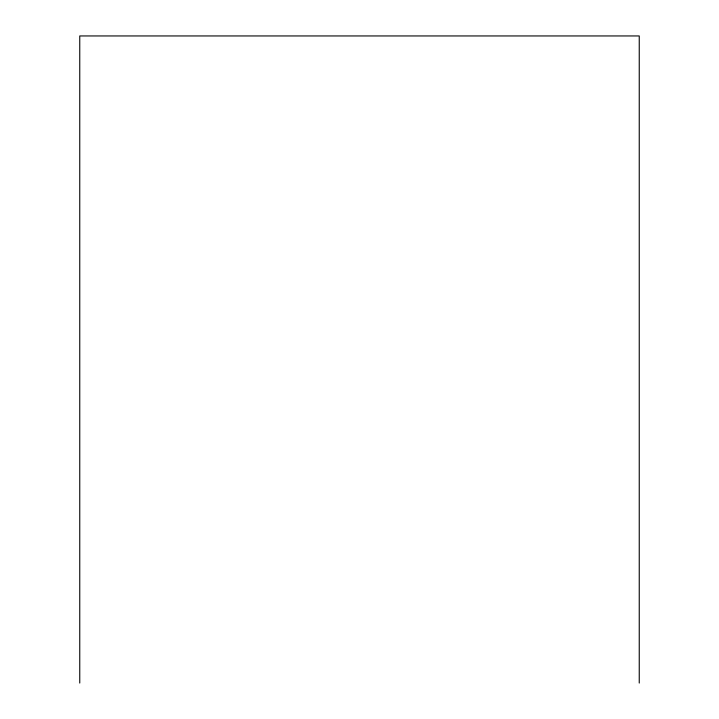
<?xml version="1.0" encoding="UTF-8"?>
<svg xmlns="http://www.w3.org/2000/svg" width="719" height="719" viewBox="0 0 719 719"><rect width="100%" height="100%" fill="white"/><g stroke="black" fill="none" stroke-linecap="round" stroke-linejoin="round"><path stroke-width="1.08" d="M639.245 683.05L639.245 35.95L79.755 35.95L79.755 683.05"/></g></svg>
